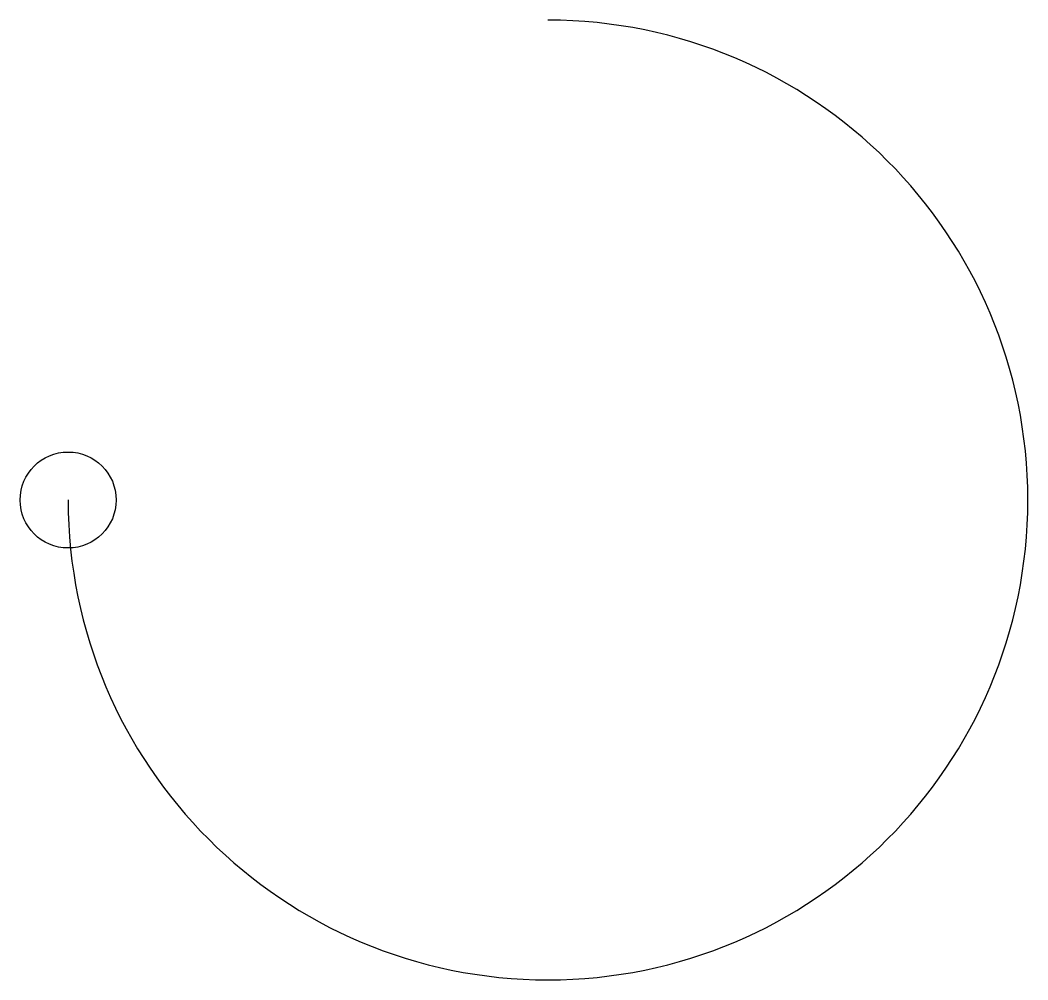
# Model space of a CAD drawing. Header units: millimetres. Extents: x -5 to 100, y -50 to 50.
import ezdxf

# ---------------------------------------------------------------- set-up
doc = ezdxf.new("R2010")
doc.units = ezdxf.units.MM

msp = doc.modelspace()

# ---------------------------------------------------------------- linework, layer by layer
msp.add_circle((0, 0), 5)
msp.add_arc((50, 0), 50, 180, 90)

doc.saveas('drawing.dxf')
